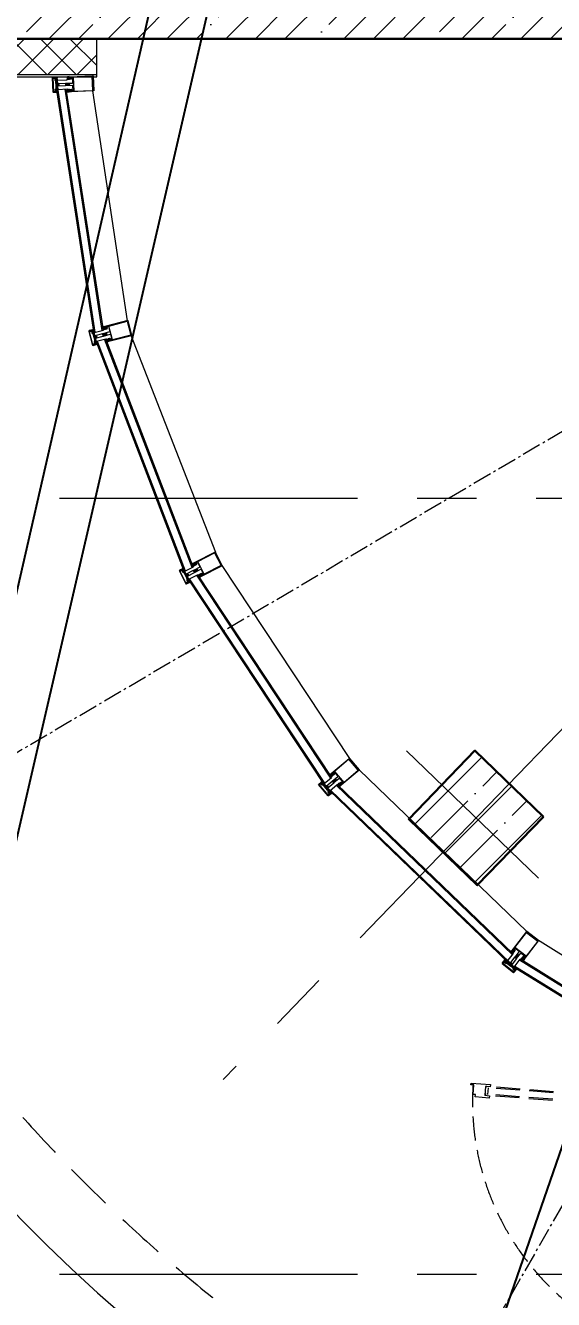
# Model space of a CAD drawing. Header units: millimetres. Extents: x -8417289 to 9420486, y 0 to 166066.
# Drawn here: x -182510 to -180295, y 61350 to 66701 of the extents above; entities that cross this region are included whole.
import ezdxf
from ezdxf import colors
from ezdxf.entities.mleader import LeaderData, LeaderLine
from ezdxf.math import Vec2, Vec3

# ---------------------------------------------------------------- set-up
doc = ezdxf.new("R2010")
doc.units = ezdxf.units.MM
doc.header["$MEASUREMENT"] = 0
for name, pattern in [('ADSK_Штриховая_ш2 п1', [3, 2, -1]), ('CENTER', [2, 1.25, -0.25, 0.25, -0.25]), ('GOST2.303 6', [12, 8, -1.5, 1, -1.5]), ('ГОСТ 2.303 4', [7, 5, -2, 0])]:
    doc.linetypes.add(name, pattern=pattern)
doc.layers.get('0').update_dxf_attribs({"color": 250, "lineweight": 9})
for name, color, linetype, lineweight in [('_АР ТЕКСТ', 250, 'Continuous', 25), ('АР_Двери', 175, 'Continuous', 18), ('АР_Лестницы', 250, 'Continuous', 15), ('АР_Лестницы ограждения', 86, 'Continuous', 13), ('АР_Навесной фасад', 147, 'Continuous', 5), ('АР_Оси', 195, 'Continuous', 9), ('АР_Перегородки витражные', 152, 'Continuous', 13), ('АР_Сущ Несущая стена', 216, 'Continuous', 30), ('АР_тонкая линия', 250, 'Continuous', 0), ('АР_Тонкие', 250, 'Continuous', 5), ('АР_Утеплитель', 250, 'Continuous', 9), ('АР_Штриховка монолит', 250, 'Continuous', 9)]:
    doc.layers.add(name, color=color, linetype=linetype, lineweight=lineweight)
for name, color, linetype in [('Тонкая', 7, 'Continuous'), ('ТХ_привязки ЭО', 96, 'Continuous'), ('ТХ_привязки_СС', 3, 'Continuous'), ('ТХ_примечание', 40, 'Continuous')]:
    doc.layers.add(name, color=color, linetype=linetype)
doc.styles.add('ISOCPEUR', font='isocpeur.TTF')
pattern_1 = [(335.76716334, (-69115.3163, 318510.941), (0.651582564, 1.447617495), []), (65.76716334, (-69115.3163, 318510.941), (-1.447617495, 0.651582564), [])]

# ---------------------------------------------------------------- blocks, each defined once
blk = doc.blocks.new('стойка витр.')
h = blk.add_hatch()
h.set_pattern_fill('ANSI37', scale=0.5, angle=-69.2328)
h.set_pattern_definition(pattern_1)
edge = h.paths.add_edge_path()
edge.add_line((-22.7, 14.1), (-23, 15))
edge.add_arc((-23.4, 14.9), 0.427, 20.7605, 72.3)
edge.add_arc((-23.2, 15.7), 0.427, 110.764, 252.288, ccw=False)
edge.add_line((-23.3, 16.1), (-22.3, 16.5))
edge.add_arc((-22.2, 16.3), 0.183, 20.749, 110.7854, ccw=False)
edge.add_line((-22.1, 16.4), (-22, 16.3))
edge.add_arc((-21.9, 16.3), 0.183, 200.7666, 335.778)
edge.add_line((-21.7, 16.3), (-21.1, 17.8))
edge.add_arc((-21.7, 18), 0.637, 344.3928, 381.7249)
edge.add_line((-21.1, 18.2), (-22.6, 22.1))
edge.add_arc((-23.2, 21.9), 0.637, 19.8094, 57.1415)
edge.add_line((-22.8, 22.4), (-24.3, 23.1))
edge.add_arc((-24.4, 23), 0.183, 65.7564, 200.7677)
edge.add_line((-24.5, 22.9), (-24.5, 22.8))
edge.add_arc((-24.7, 22.7), 0.183, -69.251, 20.7854, ccw=False)
edge.add_line((-24.6, 22.6), (-25.6, 22.2))
edge.add_arc((-25.8, 22.6), 0.427, 149.2464, 290.7703, ccw=False)
edge.add_arc((-26.5, 23), 0.427, 329.2344, 380.7738)
edge.add_line((-26.1, 23.2), (-26.5, 24.2))
edge.add_arc((-26.7, 24.1), 0.183, 20.749, 110.7854)
edge.add_line((-26.7, 24.3), (-33.5, 21.7))
edge.add_arc((-33.4, 21.4), 0.306, 107.612, 200.6883)
edge.add_line((-33.7, 21.3), (-33.4, 20.7))
edge.add_arc((-33.1, 20.8), 0.304, 200.7453, 225.8124)
edge.add_line((-33.3, 20.5), (-31.8, 18.9))
edge.add_arc((-32, 18.7), 0.305, -108.8628, 45.7814, ccw=False)
edge.add_arc((-28.7, 27.8), 9.95, 231.9543, 250.0412, ccw=False)
edge.add_arc((-35.1, 19.6), 0.4, 42.3093, 119.225)
edge.add_arc((-34.9, 19.6), 0.602, 134.395, 228.6478)
edge.add_arc((-28.5, 27.8), 11, 232.0873, 240.8889)
edge.add_arc((-36.9, 12.9), 6.09, 40.7589, 60.6144, ccw=False)
edge.add_arc((-32.5, 16.6), 0.305, -34.8959, 41.6027, ccw=False)
edge.add_line((-32.3, 16.5), (-32.8, 15.8))
edge.add_arc((-32.5, 15.6), 0.305, 145.1101, 256.4243)
edge.add_line((-32.6, 15.3), (-31.7, 15.1))
edge.add_arc((-31.8, 14.8), 0.305, -34.8899, 76.4243, ccw=False)
edge.add_line((-31.5, 14.6), (-32.1, 13.9))
edge.add_arc((-31.8, 13.7), 0.305, 145.1101, 256.4243)
edge.add_line((-31.9, 13.4), (-31, 13.2))
edge.add_arc((-31.1, 12.9), 0.305, -24.2247, 76.4204, ccw=False)
edge.add_line((-30.8, 12.8), (-31.6, 11.1))
edge.add_arc((-31.3, 11), 0.305, 155.7711, 290.7403)
edge.add_line((-31.2, 10.7), (-22.8, 13.9))
edge.add_arc((-22.9, 14.1), 0.183, 290.749, 380.749)
edge = h.paths.add_edge_path(flags=16)
edge.add_line((-23.1, 21), (-22.2, 18.6))
edge.add_arc((-22.7, 18.4), 0.541, -69.2328, 20.7672, ccw=False)
edge.add_line((-22.5, 17.9), (-23.4, 17.6))
edge.add_arc((-23.6, 18.1), 0.541, 200.7672, 290.7672, ccw=False)
edge.add_line((-24.1, 17.9), (-25, 20.3))
edge.add_arc((-24.5, 20.5), 0.541, 110.7672, 200.7672, ccw=False)
edge.add_line((-24.7, 21), (-23.8, 21.4))
edge.add_arc((-23.6, 20.8), 0.541, 20.7672, 110.7672, ccw=False)
edge = h.paths.add_edge_path(flags=16)
edge.add_line((-26.9, 20.3), (-25.5, 16.7))
edge.add_arc((-26, 16.5), 0.541, -69.2328, 20.7672, ccw=False)
edge.add_line((-25.8, 16), (-28.2, 15.1))
edge.add_arc((-28.4, 15.6), 0.541, 200.7672, 290.7672, ccw=False)
edge.add_line((-28.9, 15.4), (-30.3, 19))
edge.add_arc((-29.8, 19.2), 0.541, 110.7672, 200.7672, ccw=False)
edge.add_line((-30, 19.7), (-27.5, 20.6))
edge.add_arc((-27.4, 20.1), 0.541, 20.7672, 110.7672, ccw=False)
h = blk.add_hatch()
h.set_pattern_fill('ANSI37', scale=0.5, angle=-69.2328)
h.set_pattern_definition([(335.76716334, (-69115.9168, 318510.7132), (0.651582564, 1.447617495), []), (65.76716334, (-69115.9168, 318510.7132), (-1.447617495, 0.651582564), [])])
edge = h.paths.add_edge_path()
edge.add_arc((-61.4, -46.2), 0.549, 155.7657, 200.7672)
edge.add_line((-61.9, -46), (-61.2, -44.4))
edge.add_arc((-61, -44.5), 0.183, 20.7672, 155.7657)
edge.add_line((-60.9, -44.4), (-60.8, -44.6))
edge.add_arc((-60.6, -44.6), 0.183, 200.7672, 290.7672)
edge.add_line((-60.6, -44.7), (-59.4, -44.3))
edge.add_arc((-59.6, -43.9), 0.427, -69.2328, 72.2936)
edge.add_arc((-59.3, -43.1), 0.427, 200.7672, 252.2936)
edge.add_line((-59.7, -43.2), (-63, -34.5))
edge.add_arc((-62.7, -34.4), 0.305, 110.7672, 200.7672)
edge.add_line((-62.8, -34.1), (-60.6, -33.3))
edge.add_arc((-60.4, -33.6), 0.304, 76.4029, 110.7672)
edge.add_line((-60.4, -33.3), (-60.1, -33.6))
edge.add_arc((-108.2, -55.9), 53, 16.7114, 24.8229)
edge.add_line((-57.4, -40.6), (-57.9, -41.3))
edge.add_arc((-57.7, -41.5), 0.305, 145.1109, 256.4234)
edge.add_line((-57.7, -41.8), (-56.9, -42))
edge.add_arc((-57, -42.3), 0.305, -34.8891, 76.4234)
edge.add_line((-56.7, -42.5), (-57.2, -43.3))
edge.add_arc((-56.9, -43.5), 0.305, 145.1109, 256.4234)
edge.add_line((-57, -43.8), (-56.1, -44))
edge.add_arc((-56.2, -44.3), 0.305, -34.8891, 76.4234)
edge.add_line((-56, -44.4), (-56.5, -45.1))
edge.add_arc((-56.2, -45.3), 0.305, 145.1109, 256.4234)
edge.add_line((-56.3, -45.6), (-55.4, -45.8))
edge.add_arc((-55.5, -46.1), 0.305, -34.8891, 76.4234)
edge.add_line((-55.3, -46.3), (-55.8, -47))
edge.add_arc((-55.5, -47.2), 0.305, 145.1109, 256.4234)
edge.add_line((-55.6, -47.5), (-54.7, -47.8))
edge.add_arc((-54.8, -48.1), 0.305, -34.8891, 76.4234)
edge.add_line((-54.5, -48.3), (-55, -49))
edge.add_arc((-54.8, -49.1), 0.305, 145.1109, 256.4234)
edge.add_line((-54.8, -49.4), (-54, -49.6))
edge.add_arc((-54.1, -49.9), 0.305, -34.8891, 76.4234)
edge.add_line((-53.8, -50.1), (-54.3, -50.8))
edge.add_arc((-54.1, -51), 0.305, 145.1109, 256.4234)
edge.add_line((-54.1, -51.3), (-53.3, -51.5))
edge.add_arc((-53.4, -51.8), 0.305, -43.6751, 76.4279)
edge.add_line((-53.1, -52), (-53.8, -52.6))
edge.add_arc((-53.6, -52.8), 0.305, 136.3286, 262.7471)
edge.add_arc((-54.6, -61.1), 7.99, 59.586, 82.7471)
edge.add_arc((-50.7, -54.4), 0.305, 253.291, 419.586)
edge.add_arc((-52.6, -60.5), 6.03, 73.291, 110.7672)
edge.add_line((-54.7, -54.9), (-54.8, -54.9))
edge.add_arc((-55, -54.5), 0.427, 200.7672, 290.7672)
edge.add_line((-55.4, -54.7), (-56.7, -51.1))
edge.add_arc((-56.3, -51), 0.427, 149.2366, 200.7672)
edge.add_arc((-57, -50.5), 0.427, -30.7634, 40.0143)
edge.add_arc((-57, -50.5), 0.427, 40.0005, 110.7672)
edge.add_line((-57.2, -50.1), (-58.3, -50.6))
edge.add_arc((-58.3, -50.7), 0.183, 110.7672, 200.7672)
edge.add_line((-58.4, -50.8), (-58.4, -51))
edge.add_arc((-58.5, -51.1), 0.183, 245.7686, 380.7672)
edge.add_line((-58.6, -51.3), (-60.2, -50.6))
edge.add_arc((-60, -50.1), 0.549, 200.7672, 245.7686)
edge.add_line((-60.5, -50.3), (-61.9, -46.4))
edge = h.paths.add_edge_path(flags=16)
edge.add_arc((-59.4, -49), 0.541, 200.7672, 290.7672)
edge.add_line((-60.8, -46.8), (-59.9, -49.2))
edge.add_arc((-60.3, -46.6), 0.541, 110.7672, 200.7672)
edge.add_line((-59.3, -45.7), (-60.5, -46.1))
edge.add_arc((-59.1, -46.2), 0.541, 20.7672, 110.7672)
edge.add_line((-57.7, -48.4), (-58.6, -46))
edge.add_arc((-58.2, -48.6), 0.541, -69.2328, 20.7672)
edge.add_line((-59.2, -49.5), (-58, -49.1))
h = blk.add_hatch()
h.set_pattern_fill('ANSI37', scale=0.5, angle=-69.2328)
h.set_pattern_definition(pattern_1)
edge = h.paths.add_edge_path()
edge.add_line((-7.6, -25.6), (-7.3, -26.5))
edge.add_arc((-7.7, -26.7), 0.427, -30.7656, 20.7738, ccw=False)
edge.add_arc((-6.9, -27.1), 0.427, 149.2464, 290.7703)
edge.add_line((-6.8, -27.5), (-5.8, -27.1))
edge.add_arc((-5.8, -27), 0.183, 290.749, 380.7854)
edge.add_line((-5.7, -26.9), (-5.7, -26.8))
edge.add_arc((-5.5, -26.7), 0.183, 65.7564, 200.7677, ccw=False)
edge.add_line((-5.5, -26.5), (-4, -27.3))
edge.add_arc((-4.3, -27.8), 0.637, 19.8094, 57.1415, ccw=False)
edge.add_line((-3.7, -27.6), (-2.3, -31.5))
edge.add_arc((-2.9, -31.7), 0.637, -15.6072, 21.7249, ccw=False)
edge.add_line((-2.2, -31.9), (-2.8, -33.4))
edge.add_arc((-3, -33.4), 0.183, 200.7666, 335.778, ccw=False)
edge.add_line((-3.2, -33.4), (-3.2, -33.3))
edge.add_arc((-3.4, -33.4), 0.183, 20.749, 110.7854)
edge.add_line((-3.5, -33.2), (-4.5, -33.6))
edge.add_arc((-4.3, -34), 0.427, 110.764, 252.288)
edge.add_arc((-4.6, -34.8), 0.427, 20.7605, 72.3, ccw=False)
edge.add_line((-4.2, -34.6), (-3.8, -35.7))
edge.add_arc((-4, -35.7), 0.183, -69.251, 20.7854, ccw=False)
edge.add_line((-3.9, -35.9), (-10.6, -38.5))
edge.add_arc((-10.8, -38.2), 0.306, 200.846, 293.9223, ccw=False)
edge.add_line((-11, -38.3), (-11.3, -37.6))
edge.add_arc((-11, -37.5), 0.304, 175.722, 200.789, ccw=False)
edge.add_line((-11.3, -37.5), (-11.3, -35.2))
edge.add_arc((-11.6, -35.2), 0.305, 355.7529, 510.3972)
edge.add_arc((-3.1, -39.8), 9.95, 151.4932, 169.58)
edge.add_arc((-13.3, -38), 0.4, 282.3093, 359.225, ccw=False)
edge.add_arc((-13.2, -37.8), 0.602, 172.8865, 267.1393, ccw=False)
edge.add_arc((-2.9, -39.7), 11, 160.6454, 169.447, ccw=False)
edge.add_arc((-19.1, -34.1), 6.09, 340.92, 360.7754)
edge.add_arc((-13.3, -34), 0.305, 359.9316, 436.4302)
edge.add_line((-13.2, -33.7), (-14.1, -33.5))
edge.add_arc((-14, -33.2), 0.305, 145.1101, 256.4243, ccw=False)
edge.add_line((-14.3, -33), (-13.7, -32.3))
edge.add_arc((-14, -32.2), 0.305, 325.1101, 436.4243)
edge.add_line((-13.9, -31.9), (-14.8, -31.7))
edge.add_arc((-14.7, -31.4), 0.305, 145.1101, 256.4243, ccw=False)
edge.add_line((-15, -31.2), (-14.4, -30.5))
edge.add_arc((-14.7, -30.3), 0.305, 325.1139, 425.759)
edge.add_line((-14.6, -30), (-16.3, -29.3))
edge.add_arc((-16.2, -29), 0.305, 110.794, 245.7633, ccw=False)
edge.add_line((-16.3, -28.7), (-7.9, -25.5))
edge.add_arc((-7.8, -25.7), 0.183, 20.7854, 110.7854, ccw=False)
edge = h.paths.add_edge_path(flags=16)
edge.add_line((-3.3, -31.1), (-4.3, -28.7))
edge.add_arc((-4.8, -28.9), 0.541, 20.7672, 110.7672)
edge.add_line((-5, -28.3), (-5.9, -28.7))
edge.add_arc((-5.7, -29.2), 0.541, 110.7672, 200.7672)
edge.add_line((-6.2, -29.4), (-5.3, -31.8))
edge.add_arc((-4.8, -31.6), 0.541, 200.7672, 290.7672)
edge.add_line((-4.6, -32.1), (-3.7, -31.8))
edge.add_arc((-3.9, -31.3), 0.541, 290.7672, 380.7672)
edge = h.paths.add_edge_path(flags=16)
edge.add_line((-6.7, -33), (-8, -29.4))
edge.add_arc((-8.5, -29.6), 0.541, 20.7672, 110.7672)
edge.add_line((-8.7, -29.1), (-11.1, -30))
edge.add_arc((-10.9, -30.5), 0.541, 110.7672, 200.7672)
edge.add_line((-11.4, -30.7), (-10.1, -34.3))
edge.add_arc((-9.6, -34.1), 0.541, 200.7672, 290.7672)
edge.add_line((-9.4, -34.6), (-7, -33.7))
edge.add_arc((-7.2, -33.2), 0.541, 290.7672, 380.7672)
at = {"lineweight": 0, "ltscale": 100, "transparency": 33554687}
for points in [[(65.9, 59.3), (-26.6, 24.2), (-25.9, 22.2), (-25.3, 22), (-24.8, 22.1), (-25.2, 23.2), (-20.5, 24.9), (-19.2, 21.4), (-18.8, 21.3), (-19, 20.8), (-17.7, 17.4), (-22.4, 15.6), (-22.7, 16.5), (-23.2, 16.4), (-23.4, 15.7), (-22.8, 13.9), (-17.2, 16), (-16.2, 17), (-15.5, 19.8), (-15.4, 20.1), (-17, 24.3), (-17.4, 24.6), (-17.5, 25.4), (-13.7, 26.9), (-12.5, 26.3), (-4.3, 4.8), (-4.9, 3.6), (-32.7, -7), (-32.8, -7.4), (-32.4, -8.4), (-31.1, -9.1), (-30.3, -8.8), (-29.8, -9.1), (-28.6, -8.7), (-28.6, -8.2), (-28.2, -8.5), (-27, -8.1), (-26.9, -7.5), (-26.5, -7.9), (-25.3, -7.5), (-25.3, -6.9), (-24.8, -7.2), (-23.6, -6.8), (-23.6, -6.3), (-23.1, -6.6), (-21.9, -6.2), (-21.9, -5.6), (-21.5, -6), (-20.3, -5.6), (-20.2, -5), (-19.8, -5.3), (-18.6, -4.9), (-18.4, -4.3), (-18, -4.7), (-17.4, -4.4), (-15.1, -4.8), (-14.5, -6.4), (-15.8, -7.9), (-15.9, -8.7), (-16.3, -8.3), (-17.4, -8.8), (-17.6, -9.3), (-18, -9), (-19.1, -9.4), (-19.3, -10), (-19.7, -9.6), (-20.8, -10.1), (-20.9, -10.6), (-21.4, -10.3), (-22.5, -10.7), (-22.6, -11.2), (-23, -10.9), (-24.3, -11.3), (-24.3, -11.9), (-24.7, -11.5), (-25.8, -12), (-26, -12.5), (-26.4, -12.2), (-27.6, -12.6), (-27.6, -13.1), (-28.1, -12.8), (-29.3, -13.3), (-29.3, -13.8), (-29.9, -15.1), (-29.5, -16.2), (-29.1, -16.3), (-1.3, -5.8), (-0.1, -6.4), (8.1, -27.9), (7.6, -29.2), (3.8, -30.6), (3.2, -29.8), (3.4, -29.5), (1.7, -25.2), (1.6, -25.1), (-0.9, -23.4), (-2.3, -23.3), (-7.8, -25.4), (-7.2, -27.2), (-6.5, -27.6), (-6, -27.4), (-6.4, -26.4), (-1.7, -24.6), (-0.4, -28.2), (0, -28.3), (-0.2, -28.7), (1.1, -32.2), (-3.6, -33.9), (-3.9, -33), (-4.4, -33.2), (-4.6, -33.8), (-4, -35.7), (88.6, -0.5), (89.2, 0.7), (67.2, 58.7)], [(63.8, 56.3), (85.1, 0.2), (10.6, -28), (-10.6, 28)], [(-68.6, -58.5), (-90.2, -1.6), (-90, -1.3), (-89, -0.9), (-88.6, -1), (-87.7, -3.3), (-87.4, -3.4), (-86.7, -3.2), (-86.4, -2.8), (-87.3, -0.5), (-87.2, -0.2), (-82, 1.7), (-80.5, 1.3), (-79.7, 1.5), (-77.3, 4.2), (-77.8, 4.8), (-90.5, 0), (-91.4, -2), (-69.8, -59.1), (-67.8, -59.9), (-55.1, -55.1), (-55.2, -54.3), (-58.7, -53.8), (-59.5, -54.2), (-60.2, -55.7), (-65.4, -57.6), (-65.7, -57.4), (-66.6, -55.1), (-67, -55), (-67.7, -55.3), (-67.9, -55.6), (-67, -57.9), (-67.2, -58.3), (-68.2, -58.7)]]:
    blk.add_lwpolyline(points, close=True, dxfattribs=at)
for points in [[(-73.6, -6.3), (-74.2, -6), (-74.8, -6.2), (-74.4, -7.2), (-76.6, -8, -0.414362), (-77, -7.8), (-79.3, -1.5, -0.414326), (-78.7, -0.2), (-77.3, 0.4), (-76.9, -0.7), (-76.3, -0.4), (-76.1, 0.3), (-77.3, 3.5, 0.551224), (-77.8, 3.6), (-79.9, 1.3, -0.267349), (-80.9, 1.1), (-82.1, 1.4, 0.249629), (-82.6, 1.3), (-86.2, -1.9, 0.827043), (-85.6, -2.8), (-82.1, -1.5, -0.414326), (-80.8, -2.1), (-78.1, -9.1, 0.414326), (-76.8, -9.7), (-75.7, -9.2, -0.082799), (-71.8, -16.3), (-68.3, -25.6), (-67.9, -25.7), (-68.1, -26.1), (-64.6, -35.3, -0.082799), (-62.8, -43.1), (-63.9, -43.6, 0.414326), (-64.5, -44.9), (-61.9, -51.9, -0.414326), (-62.5, -53.2), (-66, -54.5, 0.827043), (-65.8, -55.6), (-61, -55.6, 0.249629), (-60.6, -55.4), (-59.9, -54.3, -0.267349), (-59, -53.9), (-55.9, -54.2, 0.551224), (-55.6, -53.7), (-56.8, -50.5), (-57.5, -50.1), (-58, -50.4), (-57.6, -51.4), (-59.1, -52, -0.414326), (-60.5, -51.4), (-62.8, -45.1, -0.414362), (-62.7, -44.7), (-60.5, -43.9), (-60.1, -44.8), (-59.6, -44.6), (-59.3, -43.9)], [(-32.4, -8.4), (-32.8, -7.4, 0.523933), (-33.2, -7.2), (-64.2, -18.9, 0.414326), (-64.5, -19.6), (-64.1, -20.9, 0.410627), (-63.4, -21.2), (-62.7, -21, 0.492552), (-62.6, -20.7), (-62.8, -20.2, -0.441111), (-62.6, -19.9), (-60.8, -19.3, -0.208057), (-59.9, -19.4, -0.000016), (-56.9, -20.8, -0.439819), (-56.4, -22.2, -0.000016), (-57.7, -25.2, -0.208057), (-58.3, -25.9), (-60.1, -26.6, -0.441111), (-60.4, -26.5), (-60.6, -26, 0.492552), (-60.9, -25.9), (-61.5, -26.1, 0.410627), (-61.8, -26.8), (-61.3, -28.1, 0.414326), (-60.6, -28.4), (-29.6, -16.6, 0.523933), (-29.5, -16.2), (-29.8, -15.2)]]:
    blk.add_lwpolyline(points, format="xyb", close=True, dxfattribs=at)
at = {"color": 7, "lineweight": 0, "ltscale": 100, "transparency": 33554687}
for points in [[(-74.1, 3.3, 0.57795), (-74.3, 3.8), (-75.2, 3.8, -0.615334), (-75.4, 4.3, 0.101403), (-73.8, 7.1, 0.887085), (-74.4, 7.4, -0.164997), (-77.4, 4.9), (-77.5, 4.9, 0.414304), (-77.7, 4.3), (-76.4, 0.8, 0.228696), (-76.1, 0.5, -0.319049), (-75.8, 0.1, -0.319002), (-76.1, -0.3), (-77.2, -0.7, -0.4144), (-77.5, -0.6), (-77.6, -0.4, 0.668339), (-77.9, -0.4), (-78.6, -1.9, 0.198883), (-78.6, -2.4), (-77.2, -6.2, 0.198883), (-76.9, -6.5), (-75.3, -7.3, 0.668339), (-75.1, -7), (-75.1, -6.8, -0.4144), (-75, -6.6), (-73.9, -6.1, -0.710202), (-73.4, -6.7, 0.228696), (-73.4, -7.1), (-70.1, -15.8, 0.414362), (-69.7, -16), (-67.4, -15.1, 0.151171), (-67.3, -15), (-67.3, -14.6, 0.035408), (-69.9, -7.6), (-70.8, -7.4, -0.527868), (-71, -6.9), (-70.5, -6.2, 0.527868), (-70.6, -5.7), (-71.5, -5.4, -0.527868), (-71.7, -4.9), (-71.2, -4.2, 0.527868), (-71.4, -3.7), (-72.3, -3.5, -0.527868), (-72.4, -3.1), (-71.9, -2.4, 0.527868), (-72.1, -1.9), (-73, -1.7, -0.527868), (-73.1, -1.2), (-72.7, -0.4, 0.527868), (-72.8, 0.1), (-73.7, 0.3, -0.527868), (-73.9, 0.8), (-73.4, 1.5, 0.527868), (-73.5, 1.9), (-74.4, 2.1, -0.527868), (-74.6, 2.6)], [(-22.7, 14.1), (-23, 15, 0.228752), (-23.3, 15.3, -0.710164), (-23.3, 16.1), (-22.3, 16.5, -0.4144), (-22.1, 16.4), (-22, 16.3, 0.66825), (-21.7, 16.3), (-21.1, 17.8, 0.164348), (-21.1, 18.2), (-22.6, 22.1, 0.164348), (-22.8, 22.4), (-24.3, 23.1, 0.66825), (-24.5, 22.9), (-24.5, 22.8, -0.4144), (-24.6, 22.6), (-25.6, 22.2, -0.710164), (-26.1, 22.8, 0.228752), (-26.1, 23.2), (-26.5, 24.2, 0.4144), (-26.7, 24.3), (-33.5, 21.7, 0.430028), (-33.7, 21.3), (-33.4, 20.7, 0.109814), (-33.3, 20.5), (-31.8, 18.9, -0.800036), (-32.1, 18.4, -0.079083), (-34.8, 19.9, 0.348803), (-35.3, 20, 0.436125), (-35.3, 19.1, 0.038423), (-33.9, 18.2, -0.086853), (-32.3, 16.9, -0.346763), (-32.3, 16.5), (-32.8, 15.8, 0.527877), (-32.6, 15.3), (-31.7, 15.1, -0.527877), (-31.5, 14.6), (-32.1, 13.9, 0.527877), (-31.9, 13.4), (-31, 13.2, -0.469739), (-30.8, 12.8), (-31.6, 11.1, 0.667984), (-31.2, 10.7), (-22.8, 13.9, 0.414214)], [(-53.3, -51.5, -0.57795), (-53.1, -52), (-53.8, -52.6, 0.615334), (-53.6, -53.1, -0.101403), (-50.6, -54.2, -0.887085), (-50.8, -54.7, 0.164997), (-54.7, -54.9), (-54.8, -54.9, -0.414304), (-55.4, -54.7), (-56.7, -51.1, -0.228696), (-56.7, -50.8, 0.319049), (-56.7, -50.3, 0.319002), (-57.2, -50.1), (-58.3, -50.6, 0.4144), (-58.4, -50.8), (-58.4, -51, -0.668339), (-58.6, -51.3), (-60.2, -50.6, -0.198883), (-60.5, -50.3), (-61.9, -46.4, -0.198883), (-61.9, -46), (-61.2, -44.4, -0.668339), (-60.9, -44.4), (-60.8, -44.6, 0.4144), (-60.6, -44.7), (-59.4, -44.3, 0.710202), (-59.4, -43.5, -0.228696), (-59.7, -43.2), (-63, -34.5, -0.414362), (-62.8, -34.1), (-60.6, -33.3, -0.151171), (-60.4, -33.3), (-60.1, -33.6, -0.035408), (-57.4, -40.6), (-57.9, -41.3, 0.527868), (-57.7, -41.8), (-56.9, -42, -0.527868), (-56.7, -42.5), (-57.2, -43.3, 0.527868), (-57, -43.8), (-56.1, -44, -0.527868), (-56, -44.4), (-56.5, -45.1, 0.527868), (-56.3, -45.6), (-55.4, -45.8, -0.527868), (-55.3, -46.3), (-55.8, -47, 0.527868), (-55.6, -47.5), (-54.7, -47.8, -0.527868), (-54.5, -48.3), (-55, -49, 0.527868), (-54.8, -49.4), (-54, -49.6, -0.527868), (-53.8, -50.1), (-54.3, -50.8, 0.527868), (-54.1, -51.3)], [(-7.6, -25.6), (-7.3, -26.5, -0.228752), (-7.3, -26.9, 0.710164), (-6.8, -27.5), (-5.8, -27.1, 0.4144), (-5.7, -26.9), (-5.7, -26.8, -0.66825), (-5.5, -26.5), (-4, -27.3, -0.164348), (-3.7, -27.6), (-2.3, -31.5, -0.164348), (-2.2, -31.9), (-2.8, -33.4, -0.66825), (-3.2, -33.4), (-3.2, -33.3, 0.4144), (-3.5, -33.2), (-4.5, -33.6, 0.710164), (-4.5, -34.4, -0.228752), (-4.2, -34.6), (-3.8, -35.7, -0.4144), (-3.9, -35.9), (-10.6, -38.5, -0.430028), (-11, -38.3), (-11.3, -37.6, -0.109814), (-11.3, -37.5), (-11.3, -35.2, 0.800036), (-11.8, -35.1, 0.079083), (-12.9, -38, -0.348803), (-13.2, -38.4, -0.436125), (-13.8, -37.7, -0.038423), (-13.3, -36.1, 0.086853), (-13, -34, 0.346763), (-13.2, -33.7), (-14.1, -33.5, -0.527877), (-14.3, -33), (-13.7, -32.3, 0.527877), (-13.9, -31.9), (-14.8, -31.7, -0.527877), (-15, -31.2), (-14.4, -30.5, 0.469739), (-14.6, -30), (-16.3, -29.3, -0.667984), (-16.3, -28.7), (-7.9, -25.5, -0.414214)]]:
    blk.add_lwpolyline(points, format="xyb", close=True, dxfattribs=at)
for points in [[(-72, 0.1), (-72.9, -0.3)], [(-26.7, 24.3), (-26.7, 24.3)], [(-22.8, 13.9), (-22.8, 13.9)]]:
    blk.add_lwpolyline(points, dxfattribs=at)
blk.add_lwpolyline([(-72.9, -0.3), (-54.8, -48), (-53.9, -47.7), (-72, 0.1)], close=True)
at = {"lineweight": 0, "ltscale": 100, "transparency": 33554687}
for points in [[(-69.8, -5.6), (-69.2, -5.9), (-30.9, 8.6), (-30.6, 9.2), (-31.2, 10.7)], [(-56.1, -42), (-55.8, -41.4), (-17.5, -26.8), (-16.8, -27.1), (-16.3, -28.6)]]:
    blk.add_lwpolyline(points, dxfattribs=at)
at = {"color": 7}
for points in [[(-26.9, 20.3), (-25.5, 16.7, -0.414214), (-25.8, 16), (-28.2, 15.1, -0.414214), (-28.9, 15.4), (-30.3, 19, -0.414214), (-30, 19.7), (-27.5, 20.6, -0.414214)], [(-23.1, 21), (-22.2, 18.6, -0.414214), (-22.5, 17.9), (-23.4, 17.6, -0.414214), (-24.1, 17.9), (-25, 20.3, -0.414214), (-24.7, 21), (-23.8, 21.4, -0.414214)], [(-75.3, -1.9), (-74.4, -4.3, -0.414214), (-74.7, -5), (-75.9, -5.4, -0.414214), (-76.6, -5.1), (-77.5, -2.7, -0.414214), (-77.2, -2), (-76, -1.6, -0.414214)], [(-57.7, -48.4), (-58.6, -46, 0.414214), (-59.3, -45.7), (-60.5, -46.1, 0.414214), (-60.8, -46.8), (-59.9, -49.2, 0.414214), (-59.2, -49.5), (-58, -49.1, 0.414214)], [(-6.7, -33), (-8, -29.4, 0.414214), (-8.7, -29.1), (-11.1, -30, 0.414214), (-11.4, -30.7), (-10.1, -34.3, 0.414214), (-9.4, -34.6), (-7, -33.7, 0.414214)], [(-3.3, -31.1), (-4.3, -28.7, 0.414214), (-5, -28.3), (-5.9, -28.7, 0.414214), (-6.2, -29.4), (-5.3, -31.8, 0.414214), (-4.6, -32.1), (-3.7, -31.8, 0.414214)]]:
    blk.add_lwpolyline(points, format="xyb", close=True, dxfattribs=at)
at = {"color": 7, "lineweight": 0, "ltscale": 100, "transparency": 33554687}
blk.add_arc((-33.4, 21.4), 0.305, 110.7562, 200.7779, dxfattribs=at)
blk = doc.blocks.new('A$Cef3c2745')
at = {"layer": 'АР_Двери', "linetype": 'ГОСТ 2.303 4', "ltscale": 20}
for p, q in [((772.8, 35.7), (-209.4, 110.8)), ((774.5, 40.5), (-209, 115.5)), ((-198, 109.9), (-200, 82.5)), ((770.4, 3.4), (-211.8, 78.4)), ((771.4, 8.3), (-211.4, 83.4))]:
    blk.add_line(p, q, dxfattribs=at)
for points in [[(-189, 114), (-209, 115.5), (-211.8, 78.4), (-191.9, 76.9), (-192.7, 67.1), (-251.5, 71.6), (-250.7, 81.4), (-260.7, 82.1), (-257.6, 122), (-269.6, 122.9), (-269.2, 129.3), (-188.4, 123.2), (-189, 114)], [(754.5, 42), (774.5, 40.5), (771.6, 3.3), (751.7, 4.8), (751, -4.9), (809.8, -9.4), (810.5, 0.4), (820.5, -0.4), (823.5, 39.5), (835.5, 38.6), (836.1, 44.9), (755.3, 51.1), (754.5, 42)]]:
    blk.add_lwpolyline(points, close=True, dxfattribs=at)
blk = doc.blocks.new('A$C65590e4a')
at = {"layer": 'АР_Двери', "linetype": 'ГОСТ 2.303 4', "ltscale": 20}
blk.add_arc((-2080.7, -4464.3), 1095.4, 176.0024, 344.2003, dxfattribs=at)
at = {"layer": 'АР_Перегородки витражные', "color": 5}
for p, q in [((-4922.6, -207.7), (-4765.8, -1230)), ((-4917.5, -208.1), (-4760.2, -1233.4)), ((-4729.2, -1225.4), (-4885.5, -211.6)), ((-4724.4, -1224.1), (-4880.4, -211.3)), ((-4770.4, -218.7), (-4624.4, -1185.6)), ((-4755.6, -1269.5), (-4382.4, -2246.3)), ((-4750.1, -1269.9), (-4381.2, -2235.3)), ((-4352.7, -2220.8), (-4719.7, -1262.1)), ((-4348.3, -2218.5), (-4714.8, -1260.8)), ((-4608.8, -1245.9), (-4254.6, -2157.3)), ((-3691.2, -3024.1), (-4226.5, -2212.6)), ((-3797.4, -3133.4), (-4367.7, -2269.5)), ((-3795.7, -3126.8), (-4362.6, -2268.3)), ((-4334, -2253.8), (-3771.7, -3106.6)), ((-4329.5, -2251.5), (-3767.9, -3103.4)), ((-2947.9, -3749.8), (-3651.7, -3071.1)), ((-3017.7, -3882.3), (-3771.7, -3156.1)), ((-3747.3, -3135.5), (-3008.6, -3847.8)), ((-3743.4, -3132.3), (-3005.5, -3843.8)), ((-3026.9, -3880.4), (-3776.4, -3158.5)), ((-2903.7, -3784.2), (-2115.1, -4275.8)), ((-3000.9, -3900.5), (-2167.9, -4415.8)), ((-2998.2, -3896.3), (-2165.7, -4411.3)), ((-2152.8, -4383.8), (-2978.6, -3871)), ((-2151.9, -4379), (-2973.4, -3868.4))]:
    blk.add_line(p, q, dxfattribs=at)
at = {"layer": 'АР_Перегородки витражные', "color": 5, "ltscale": 100}
for p, q in [((-4765.6, -1225.4), (-4785.7, -1229.8)), ((-4388.5, -2227.8), (-4404.9, -2236.3)), ((-3767.7, -3165.7), (-3781.1, -3177))]:
    blk.add_line(p, q, dxfattribs=at)
at = {"ltscale": 100}
blk.add_blockref('A$Cef3c2745', (-2912.7, -4516.6), dxfattribs=at)
at = {"layer": 'АР_Перегородки витражные', "color": 5, "xscale": -1}
for p, rotation in [((-4850.2, -191), 203.1951397378747), ((-3735.8, -3101), 240.9058873794879)]:
    blk.add_blockref('стойка витр.', p, dxfattribs=dict(at, rotation=rotation))
at = {"layer": 'АР_Перегородки витражные', "color": 5}
for p, rotation in [((-4694, -1235.9), 353.7205603567987), ((-4315.1, -2222.9), 6.220560356798693), ((-2974.6, -3835), 31.43130799841192)]:
    blk.add_blockref('стойка витр.', p, dxfattribs=dict(at, rotation=rotation))
blk = doc.blocks.new('_DotSmall')
at = {"color": 0, "linetype": 'ByBlock', "const_width": 0.5}
blk.add_lwpolyline([(-0.0625, 0, 1), (0.0625, 0, 1)], format="xyb", close=True, dxfattribs=at)
blk = doc.blocks.new('A$C76295918')
at = {"layer": 'АР_Лестницы ограждения', "color": 18, "linetype": 'GOST2.303 6', "lineweight": 9, "ltscale": 10, "true_color": 0x000000}
blk.add_line((2.5, 12.6), (4131.1, -7215.6), dxfattribs=at)
blk = doc.blocks.new('A$C605935d6')
at = {"layer": 'АР_Лестницы ограждения', "color": 18, "linetype": 'GOST2.303 6', "lineweight": 9, "ltscale": 10, "true_color": 0x000000}
blk.add_line((125.9, 7083.9), (124.5, -1240.4), dxfattribs=at)
blk = doc.blocks.new('_None')

msp = doc.modelspace()

# ---------------------------------------------------------------- hatches: boundary and pattern name
at = {"layer": 'АР_Утеплитель', "ltscale": 100}
h = msp.add_hatch(dxfattribs=at)
h.set_pattern_fill('ANSI37', color=256, scale=700)
h.set_pattern_definition([(45, (-1156900.49, 104359.21), (-61.871843, 61.871843), []), (135, (-1156900.49, 104359.21), (-61.871843, -61.871843), [])])
h.paths.add_polyline_path([(-195712.5, 61455.7), (-195712.5, 61305.7), (-190533.9, 61305.7), (-190533.9, 66495.7), (-182210.4, 66495.7), (-182210.4, 66645.7), (-190683.9, 66645.7), (-190683.9, 61455.7)])
h.paths.add_polyline_path([(-195960.4, 61305.7), (-195960.4, 61455.7), (-198803.9, 61455.7), (-198803.9, 55105.7), (-211903.9, 55105.7), (-211903.9, 64815.7), (-205553.9, 64815.7), (-205553.9, 82045.7), (-212554, 82045.7), (-212554, 83765.7), (-212704, 83765.7), (-212704, 81895.7), (-205703.9, 81895.7), (-205703.9, 64965.7), (-212053.9, 64965.7), (-212053.9, 54955.7), (-198653.9, 54955.7), (-198653.9, 61305.7)])
at = {"layer": 'АР_Штриховка монолит', "ltscale": 100}
h = msp.add_hatch(dxfattribs=at)
h.set_pattern_fill('ANSI35', color=256, scale=700)
h.set_pattern_definition([(45, (-1163391.66, 165205.58), (-123.743687, 123.743687), []), (45, (-1163267.92, 165205.58), (-123.743687, 123.743687), [218.75, -43.75, 0, -43.75])])
h.paths.add_polyline_path([(-190683.9, 66645.7), (-179668.9, 66645.7), (-179668.9, 66845.7), (-190683.9, 66845.7), (-190683.9, 70995.7), (-190183.9, 70995.7), (-190183.9, 71195.7), (-190683.9, 71195.7), (-190683.9, 71983.2), (-190883.9, 71983.2), (-190883.9, 61655.7), (-190883.9, 61455.7), (-190683.9, 61455.7)])
h = msp.add_hatch(dxfattribs=at)
h.set_pattern_fill('ANSI35', color=256, scale=700)
h.set_pattern_definition([(45, (-1155104.73, 161728.07), (-123.743687, 123.743687), []), (45, (-1154980.98, 161728.07), (-123.743687, 123.743687), [218.75, -43.75, 0, -43.75])])
h.paths.add_polyline_path([(-180624.5, 63655.5), (-180901.9, 63368.2), (-180614.6, 63089.9), (-180336.7, 63377.6)])

# ---------------------------------------------------------------- linework, layer by layer
at = {"layer": 'АР_Лестницы', "ltscale": 100}
for centre, radius, start, end in [((-177462.2, 66643.9), 7688.1, 196.26308, 355.23079), ((-177462.1, 66644), 7088.2, 197.69065, 352.03365), ((-177462.1, 66644.1), 7388.3, 196.94751, 351.99552)]:
    msp.add_arc(centre, radius, start, end, dxfattribs=at)
at = {"layer": 'АР_Навесной фасад', "ltscale": 100}
for p, q in [((-190533.9, 66495.7), (-182210.4, 66495.7)), ((-190523.9, 66485.7), (-182210.4, 66485.7))]:
    msp.add_line(p, q, dxfattribs=at)
at = {"layer": 'АР_Оси', "linetype": 'CENTER', "ltscale": 1000}
for p, q in [((-177458.9, 66645.7), (-181681, 62273.6)), ((-177458.9, 66645.7), (-181681, 62273.6)), ((-224367.6, 64715.7), (-140770.4, 64715.7)), ((-180911.6, 63654.7), (-180358, 63120.1)), ((-224367.6, 61455.7), (-140770.4, 61455.7))]:
    msp.add_line(p, q, dxfattribs=at)
at = {"layer": 'АР_Оси', "linetype": 'CENTER', "lineweight": 0, "ltscale": 1000}
msp.add_line((-180911.6, 63654.7), (-180358, 63120.1), dxfattribs=at)
at = {"layer": 'АР_Сущ Несущая стена', "ltscale": 100}
msp.add_line((-190683.9, 66645.7), (-179666.5, 66645.7), dxfattribs=at)
msp.add_lwpolyline([(-180336.7, 63377.6), (-180624.5, 63655.5), (-180902.3, 63367.8), (-180614.6, 63089.9)], close=True, dxfattribs=at)
msp.add_lwpolyline([(-180336.7, 63377.6), (-180624.5, 63655.5), (-180902.3, 63367.8), (-180614.6, 63089.9)], close=True, dxfattribs=at)
at = {"layer": 'АР_тонкая линия', "linetype": 'ADSK_Штриховая_ш2 п1', "ltscale": 100}
msp.add_arc((-177462.6, 66641.9), 6788.6, 181.31863, 358.68137, dxfattribs=at)
at = {"layer": 'АР_Тонкие', "ltscale": 100}
msp.add_line((-182210.4, 66485.7), (-182210.4, 66645.7), dxfattribs=at)

# ---------------------------------------------------------------- block references
at = {"ltscale": 150, "xscale": -1}
for name, p, rotation in [('A$C76295918', (-177463, 66634.1), 330.2633335401026), ('A$C605935d6', (-180864.2, 60433.1), 330.2533703435159)]:
    msp.add_blockref(name, p, dxfattribs=dict(at, rotation=rotation))
at = {"layer": 'Тонкая', "ltscale": 100}
msp.add_blockref('A$C65590e4a', (-177458.8, 66645.7), dxfattribs=at)

# ---------------------------------------------------------------- leaders
at = {"layer": '_АР ТЕКСТ'}
ml = msp.add_multileader_mtext('Standard', dxfattribs=at)
ml.set_content('{\\W0.8;-2,550}', color=256, style='ISOCPEUR')
ml.set_leader_properties(color=256, linetype='Continuous', lineweight=-1)
ml.set_arrow_properties(name='DOTSMALL')
ml.build(insert=Vec2(0, 0))
ml.multileader.update_dxf_attribs({"has_text_frame": 1, "text_left_attachment_type": 4, "text_right_attachment_type": 4, "dogleg_length": 100, "arrow_head_size": 180})
ctx = ml.context
ctx.base_point, ctx.char_height, ctx.arrow_head_size, ctx.landing_gap_size, ctx.plane_origin = Vec3(-302775.8, 123943.3, -2), 250, 180, 50, Vec3(-302295.5, 121699.2, -2)
ctx.left_attachment, ctx.right_attachment = 4, 4
notes = []
notes.append((ctx, [(0, (0, 0, 0), (0, 0), (1, 0), 1, [])]))
ctx.mtext.insert, ctx.mtext.width, ctx.mtext.defined_height, ctx.mtext.line_spacing_style, ctx.mtext.flow_direction = Vec3(-302725.8, 124276.6, -2), 801.086, 330.7, 2, 5
ml = msp.add_multileader_mtext('Standard', dxfattribs=at)
ml.set_content('{\\W0.8;-2,550}', color=256, style='ISOCPEUR')
ml.set_leader_properties(color=256, linetype='Continuous', lineweight=-1)
ml.set_arrow_properties(name='DOTSMALL')
ml.build(insert=Vec2(0, 0))
ml.multileader.update_dxf_attribs({"has_text_frame": 1, "text_left_attachment_type": 4, "text_right_attachment_type": 4, "dogleg_length": 100, "arrow_head_size": 180})
ctx = ml.context
ctx.base_point, ctx.char_height, ctx.arrow_head_size, ctx.landing_gap_size, ctx.plane_origin = Vec3(-314736, 120073.3, -2), 250, 180, 50, Vec3(-314255.7, 117829.3, -2)
ctx.left_attachment, ctx.right_attachment = 4, 4
notes.append((ctx, [(0, (0, 0, 0), (0, 0), (1, 0), 1, [])]))
ctx.mtext.insert, ctx.mtext.width, ctx.mtext.defined_height, ctx.mtext.line_spacing_style, ctx.mtext.flow_direction = Vec3(-314686, 120406.6, -2), 801.086, 330.7, 2, 5
at = {"layer": 'ТХ_привязки ЭО'}
ml = msp.add_multileader_mtext('Standard', dxfattribs=at)
ml.set_content('{\\fArial|b0|i0|c204|p34;Блок розеток на Н-1800мм от УЧП\\Pдля подкл.:\\P- 1х0.1кВт/220В/1Ф - школьный информатор (поз. У224а)\\P- 3х0.5кВт/220В/1Ф - доп. оборуд-е}', color=256, style='ISOCPEUR')
ml.set_leader_properties()
ml.set_arrow_properties(name='NONE')
ml.build(insert=Vec2(0, 0))
ml.multileader.update_dxf_attribs({"text_left_attachment_type": 6, "text_right_attachment_type": 6, "dogleg_length": 0.36})
ctx = ml.context
ctx.base_point, ctx.char_height, ctx.plane_origin = Vec3(-192155.7, 46686, -0.6), 200, Vec3(-169819.3, 36852.3, -0.6)
ctx.left_attachment, ctx.right_attachment = 6, 6
notes.append((ctx, [(1, (1, 1, 0), (-184766.5, 46686, -0.6), (-1, 0), 0.36, [(0, [(-175593.9, 74813.9, -0.6)], 0, [])])]))
ctx.mtext.insert, ctx.mtext.width, ctx.mtext.flow_direction = Vec3(-192153.7, 46944.8, -0.6), 7613.12, 5
ml = msp.add_multileader_mtext('Standard', dxfattribs=at)
ml.set_content('{\\fArial|b0|i0|c204|p34;Розетка на \\fArial|b0|i0|c0|p34;H-\\fArial|b0|i0|c204|p34;3\\fArial|b0|i0|c0|p34;00\\fArial|b0|i0|c204|p34;мм от УЧП\\Pдля подкл.:\\P- 1х0.5кВт/220В/1Ф - доп. оборуд-е}', color=256, style='ISOCPEUR')
ml.set_leader_properties()
ml.set_arrow_properties(name='NONE')
ml.build(insert=Vec2(0, 0))
ml.multileader.update_dxf_attribs({"text_left_attachment_type": 6, "text_right_attachment_type": 6, "dogleg_length": 0.36})
ctx = ml.context
ctx.base_point, ctx.char_height, ctx.plane_origin = Vec3(-189725.3, 45172.8, -0.6), 200, Vec3(-194479.7, 20434.5, -0.6)
ctx.left_attachment, ctx.right_attachment = 6, 6
notes.append((ctx, [(1, (1, 1, 0), (-185224.5, 45172.8, -0.6), (-1, 0), 0.36, [(0, [(-173225.8, 70933.2, -0.6)], 0, [])])]))
ctx.mtext.insert, ctx.mtext.width, ctx.mtext.flow_direction = Vec3(-189723.3, 45431.6, -0.6), 4801.524, 5
ml = msp.add_multileader_mtext('Standard', dxfattribs=at)
ml.set_content('{\\fArial|b0|i0|c204|p34;Лючок в полу\\Pдля подкл. доп. раб. места охранника:\\P- 2х0.5кВт/220В/1Ф - доп. оборуд-е}', color=256, style='ISOCPEUR')
ml.set_leader_properties()
ml.set_arrow_properties(name='NONE')
ml.build(insert=Vec2(0, 0))
ml.multileader.update_dxf_attribs({"text_left_attachment_type": 6, "text_right_attachment_type": 6, "dogleg_length": 0.36})
ctx = ml.context
ctx.base_point, ctx.char_height, ctx.plane_origin = Vec3(-190763.1, 49217.9, -0.6), 200, Vec3(-189276.4, 58941.3, -0.6)
ctx.left_attachment, ctx.right_attachment = 6, 6
notes.append((ctx, [(1, (1, 1, 0), (-185793, 49217.9, -0.6), (-1, 0), 0.36, [(0, [(-181099.8, 69564.1, -0.6)], 0, [])])]))
ctx.mtext.insert, ctx.mtext.width, ctx.mtext.flow_direction = Vec3(-190761.1, 49476.7, -0.6), 4963.326, 5
ml = msp.add_multileader_mtext('Standard', dxfattribs=at)
ml.set_content('{\\fArial|b0|i0|c204|p34;Розетка на \\fArial|b0|i0|c0|p34;H-\\fArial|b0|i0|c204|p34;3\\fArial|b0|i0|c0|p34;00\\fArial|b0|i0|c204|p34;мм от УЧП\\Pдля подкл.:\\P- 1х0.5кВт/220В/1Ф - доп. оборуд-е}', color=256, style='ISOCPEUR')
ml.set_leader_properties()
ml.set_arrow_properties(name='NONE')
ml.build(insert=Vec2(0, 0))
ml.multileader.update_dxf_attribs({"text_left_attachment_type": 6, "text_right_attachment_type": 6, "dogleg_length": 0.36})
ctx = ml.context
ctx.base_point, ctx.char_height, ctx.plane_origin = Vec3(-190220.1, 51926.1, -0.6), 200, Vec3(-199119.1, 30972.9, -0.6)
ctx.left_attachment, ctx.right_attachment = 6, 6
notes.append((ctx, [(1, (1, 1, 0), (-185719.3, 51926.1, -0.6), (-1, 0), 0.36, [(0, [(-182361.3, 67837.2, -0.6)], 0, [])])]))
ctx.mtext.insert, ctx.mtext.width, ctx.mtext.flow_direction = Vec3(-190218.1, 52184.9, -0.6), 4801.524, 5
at = {"layer": 'ТХ_привязки_СС'}
ml = msp.add_multileader_mtext('Standard', dxfattribs=at)
ml.set_content('\\A1;{\\fArial|b0|i0|c204|p34;Розетка на \\fArial|b0|i0|c0|p34;H-\\fArial|b0|i0|c204|p34;18\\fArial|b0|i0|c0|p34;00\\fArial|b0|i0|c204|p34;мм от УЧП\\Pдля подкл. школьн. информатора (поз. У224а):\\P-1хRJ45}', color=256, style='ISOCPEUR')
ml.set_leader_properties()
ml.set_arrow_properties(name='NONE')
ml.build(insert=Vec2(0, 0))
ml.multileader.update_dxf_attribs({"text_left_attachment_type": 6, "text_right_attachment_type": 6, "dogleg_length": 0.36})
ctx = ml.context
ctx.base_point, ctx.char_height, ctx.plane_origin = Vec3(-191235.4, 47813.2, -0.6), 200, Vec3(-165292.6, 50621.8, -0.6)
ctx.left_attachment, ctx.right_attachment = 6, 6
notes.append((ctx, [(1, (1, 1, 0), (-185147.3, 47813.2, -0.6), (-1, 0), 0.36, [(0, [(-175844.4, 74803.9, -0.6)], 0, [])])]))
ctx.mtext.insert, ctx.mtext.width, ctx.mtext.defined_height, ctx.mtext.flow_direction = Vec3(-191233.4, 48053.2, -0.6), 7626.761, 567.4, 5
ml = msp.add_multileader_mtext('Standard', dxfattribs=at)
ml.set_content('{\\fArial|b0|i0|c204|p34;Лючок в полу\\Pдля подкл. доп. раб. места охранника:\\P\\A1;-2хRJ45}', color=256, style='ISOCPEUR')
ml.set_leader_properties()
ml.set_arrow_properties(name='NONE')
ml.build(insert=Vec2(0, 0))
ml.multileader.update_dxf_attribs({"text_left_attachment_type": 6, "text_right_attachment_type": 6, "dogleg_length": 0.36})
ctx = ml.context
ctx.base_point, ctx.char_height, ctx.plane_origin = Vec3(-190598, 50843.6), 200, Vec3(-179406.8, 63173.3)
ctx.left_attachment, ctx.right_attachment = 6, 6
notes.append((ctx, [(1, (1, 1, 0), (-185627.8, 50843.6), (-1, 0), 0.36, [(3, [(-181350.3, 69563.6)], 0, [])])]))
ctx.mtext.insert, ctx.mtext.width, ctx.mtext.defined_height, ctx.mtext.flow_direction = Vec3(-190596, 51083.6), 7442.563, 240, 5
at = {"layer": 'ТХ_примечание'}
ml = msp.add_multileader_mtext('Standard', dxfattribs=at)
ml.set_content('{\\C256;зона оборудования ДИТ}', color=7, style='ISOCPEUR')
ml.set_leader_properties(color=256, lineweight=25)
ml.build(insert=Vec2(0, 0))
ml.multileader.update_dxf_attribs({"text_left_attachment_type": 6, "text_right_attachment_type": 6, "dogleg_length": 150, "arrow_head_size": 225, "scale": 75})
ctx = ml.context
ctx.base_point, ctx.scale, ctx.char_height, ctx.arrow_head_size, ctx.landing_gap_size, ctx.plane_origin = Vec3(-187461.8, 58846.3, -0.6), 75, 187.5, 225, 150, Vec3(-153510.6, 47298.9, -0.6)
ctx.left_attachment, ctx.right_attachment, ctx.text_align_type = 6, 6, 1
notes.append((ctx, [(1, (1, 1, 0), (-185062.7, 58846.3, -0.6), (-1, 0), 150, [(1, [(-183019.8, 66957.2, -0.6)], 0, [])])]))
ctx.mtext.insert, ctx.mtext.width, ctx.mtext.defined_height, ctx.mtext.alignment, ctx.mtext.line_spacing_factor, ctx.mtext.flow_direction = Vec3(-186674.5, 59071.3, -0.6), 2623.525, 2263.3, 2, 0.8, 5
for ctx, leaders in notes:
    for number, flags, end, landing, length, lines in leaders:
        leader = LeaderData()
        leader.index, (leader.has_last_leader_line, leader.has_dogleg_vector, leader.attachment_direction) = number, flags
        leader.last_leader_point, leader.dogleg_vector, leader.dogleg_length = Vec3(end), Vec3(landing), length
        for number, points, colour, breaks in lines:
            line = LeaderLine()
            line.index, line.vertices, line.color, line.breaks = number, Vec3.list(points), colors.encode_raw_color(colour), breaks
            leader.lines.append(line)
        ctx.leaders.append(leader)

doc.saveas('drawing.dxf')
